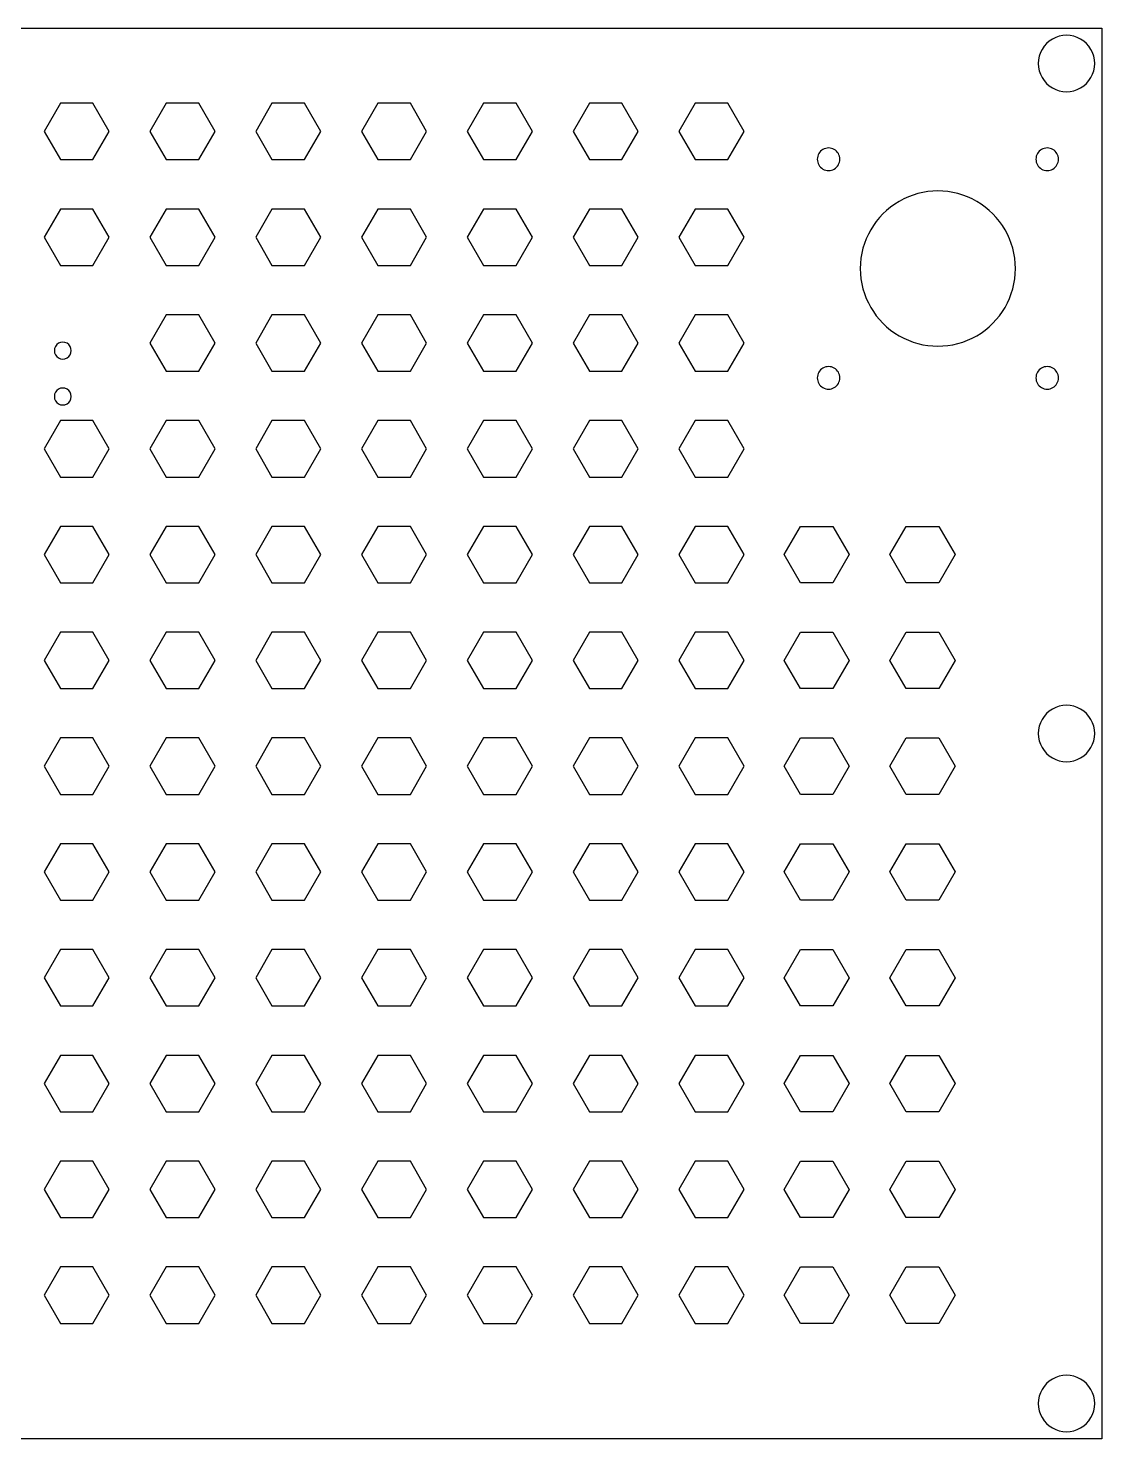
# Model space of a CAD drawing. Extents: x -567 to 567, y -283 to 283.
# Drawn here: x 135 to 567, y -283 to 283 of the extents above; entities that cross this region are included whole.
import ezdxf

# ---------------------------------------------------------------- set-up
doc = ezdxf.new("R2010")
doc.units = 0
doc.layers.add('Shape2DView', color=7, linetype='CONTINUOUS')

msp = doc.modelspace()

# ---------------------------------------------------------------- linework, layer by layer
at = {"layer": 'Shape2DView', "color": 7}
for points in [[(-566.929134, 283.464567), (566.929134, 283.464567), (566.929134, -283.464567)], [(148.397102, 253.31811), (141.849638, 241.979528)], [(161.490331, 253.31811), (148.397102, 253.31811)], [(168.037796, 241.979528), (161.490331, 253.31811)], [(190.916788, 253.31811), (184.369323, 241.979528)], [(204.010016, 253.31811), (190.916788, 253.31811)], [(210.55748, 241.979528), (204.010016, 253.31811)], [(233.436472, 253.31811), (226.889008, 241.979528)], [(246.529701, 253.31811), (233.436472, 253.31811)], [(253.077165, 241.979528), (246.529701, 253.31811)], [(275.956157, 253.31811), (269.408693, 241.979528)], [(289.048819, 253.31811), (275.956157, 253.31811)], [(295.596851, 241.979528), (289.048819, 253.31811)], [(318.475276, 253.31811), (311.927244, 241.979528)], [(331.568504, 253.31811), (318.475276, 253.31811)], [(338.116535, 241.979528), (331.568504, 253.31811)], [(360.99496, 253.31811), (354.44693, 241.979528)], [(374.088189, 253.31811), (360.99496, 253.31811)], [(380.636221, 241.979528), (374.088189, 253.31811)], [(403.514646, 253.31811), (396.966614, 241.979528)], [(416.607874, 253.31811), (403.514646, 253.31811)], [(423.155905, 241.979528), (416.607874, 253.31811)], [(141.849638, 241.979528), (148.397102, 230.640945), (161.490331, 230.640945)], [(161.490331, 230.640945), (168.037796, 241.979528)], [(184.369323, 241.979528), (190.916788, 230.640945), (204.010016, 230.640945)], [(204.010016, 230.640945), (210.55748, 241.979528)], [(226.889008, 241.979528), (233.436472, 230.640945), (246.529701, 230.640945)], [(246.529701, 230.640945), (253.077165, 241.979528)], [(269.408693, 241.979528), (275.956157, 230.640945), (289.048819, 230.640945)], [(289.048819, 230.640945), (295.596851, 241.979528)], [(311.927244, 241.979528), (318.475276, 230.640945), (331.568504, 230.640945)], [(331.568504, 230.640945), (338.116535, 241.979528)], [(354.44693, 241.979528), (360.99496, 230.640945), (374.088189, 230.640945)], [(374.088189, 230.640945), (380.636221, 241.979528)], [(396.966614, 241.979528), (403.514646, 230.640945), (416.607874, 230.640945)], [(416.607874, 230.640945), (423.155905, 241.979528)], [(148.397102, 210.798425), (141.849638, 199.459843)], [(161.490331, 210.798425), (148.397102, 210.798425)], [(168.037796, 199.459843), (161.490331, 210.798425)], [(190.916788, 210.798425), (184.369323, 199.459843)], [(204.010016, 210.798425), (190.916788, 210.798425)], [(210.55748, 199.459843), (204.010016, 210.798425)], [(233.436472, 210.798425), (226.889008, 199.459843)], [(246.529701, 210.798425), (233.436472, 210.798425)], [(253.077165, 199.459843), (246.529701, 210.798425)], [(275.956157, 210.798425), (269.408693, 199.459843)], [(289.048819, 210.798425), (275.956157, 210.798425)], [(295.596851, 199.459843), (289.048819, 210.798425)], [(318.475276, 210.798425), (311.927244, 199.459843)], [(331.568504, 210.798425), (318.475276, 210.798425)], [(338.116535, 199.459843), (331.568504, 210.798425)], [(360.99496, 210.798425), (354.44693, 199.459843)], [(374.088189, 210.798425), (360.99496, 210.798425)], [(380.636221, 199.459843), (374.088189, 210.798425)], [(403.514646, 210.798425), (396.966614, 199.459843)], [(416.607874, 210.798425), (403.514646, 210.798425)], [(423.155905, 199.459843), (416.607874, 210.798425)], [(141.849638, 199.459843), (148.397102, 188.12126), (161.490331, 188.12126)], [(161.490331, 188.12126), (168.037796, 199.459843)], [(184.369323, 199.459843), (190.916788, 188.12126), (204.010016, 188.12126)], [(204.010016, 188.12126), (210.55748, 199.459843)], [(226.889008, 199.459843), (233.436472, 188.12126), (246.529701, 188.12126)], [(246.529701, 188.12126), (253.077165, 199.459843)], [(269.408693, 199.459843), (275.956157, 188.12126), (289.048819, 188.12126)], [(289.048819, 188.12126), (295.596851, 199.459843)], [(311.927244, 199.459843), (318.475276, 188.12126), (331.568504, 188.12126)], [(331.568504, 188.12126), (338.116535, 199.459843)], [(354.44693, 199.459843), (360.99496, 188.12126), (374.088189, 188.12126)], [(374.088189, 188.12126), (380.636221, 199.459843)], [(396.966614, 199.459843), (403.514646, 188.12126), (416.607874, 188.12126)], [(416.607874, 188.12126), (423.155905, 199.459843)], [(190.916788, 168.278741), (184.369323, 156.940157)], [(204.010016, 168.278741), (190.916788, 168.278741)], [(210.55748, 156.940157), (204.010016, 168.278741)], [(233.436472, 168.278741), (226.889008, 156.940157)], [(246.529701, 168.278741), (233.436472, 168.278741)], [(253.077165, 156.940157), (246.529701, 168.278741)], [(275.956157, 168.278741), (269.408693, 156.940157)], [(289.048819, 168.278741), (275.956157, 168.278741)], [(295.596851, 156.940157), (289.048819, 168.278741)], [(318.475276, 168.278741), (311.927244, 156.940157)], [(331.568504, 168.278741), (318.475276, 168.278741)], [(338.116535, 156.940157), (331.568504, 168.278741)], [(360.99496, 168.278741), (354.44693, 156.940157)], [(374.088189, 168.278741), (360.99496, 168.278741)], [(380.636221, 156.940157), (374.088189, 168.278741)], [(403.514646, 168.278741), (396.966614, 156.940157)], [(416.607874, 168.278741), (403.514646, 168.278741)], [(423.155905, 156.940157), (416.607874, 168.278741)], [(184.369323, 156.940157), (190.916788, 145.601575), (204.010016, 145.601575)], [(204.010016, 145.601575), (210.55748, 156.940157)], [(226.889008, 156.940157), (233.436472, 145.601575), (246.529701, 145.601575)], [(246.529701, 145.601575), (253.077165, 156.940157)], [(269.408693, 156.940157), (275.956157, 145.601575), (289.048819, 145.601575)], [(289.048819, 145.601575), (295.596851, 156.940157)], [(311.927244, 156.940157), (318.475276, 145.601575), (331.568504, 145.601575)], [(331.568504, 145.601575), (338.116535, 156.940157)], [(354.44693, 156.940157), (360.99496, 145.601575), (374.088189, 145.601575)], [(374.088189, 145.601575), (380.636221, 156.940157)], [(396.966614, 156.940157), (403.514646, 145.601575), (416.607874, 145.601575)], [(416.607874, 145.601575), (423.155905, 156.940157)], [(148.397102, 125.759055), (141.849638, 114.420473)], [(161.490331, 125.759055), (148.397102, 125.759055)], [(168.037796, 114.420473), (161.490331, 125.759055)], [(190.916788, 125.759055), (184.369323, 114.420473)], [(204.010016, 125.759055), (190.916788, 125.759055)], [(210.55748, 114.420473), (204.010016, 125.759055)], [(233.436472, 125.759055), (226.889008, 114.420473)], [(246.529701, 125.759055), (233.436472, 125.759055)], [(253.077165, 114.420473), (246.529701, 125.759055)], [(275.956157, 125.759055), (269.408693, 114.420473)], [(289.048819, 125.759055), (275.956157, 125.759055)], [(295.596851, 114.420473), (289.048819, 125.759055)], [(318.475276, 125.759055), (311.927244, 114.420473)], [(331.568504, 125.759055), (318.475276, 125.759055)], [(338.116535, 114.420473), (331.568504, 125.759055)], [(360.99496, 125.759055), (354.44693, 114.420473)], [(374.088189, 125.759055), (360.99496, 125.759055)], [(380.636221, 114.420473), (374.088189, 125.759055)], [(403.514646, 125.759055), (396.966614, 114.420473)], [(416.607874, 125.759055), (403.514646, 125.759055)], [(423.155905, 114.420473), (416.607874, 125.759055)], [(141.849638, 114.420473), (148.397102, 103.08189), (161.490331, 103.08189)], [(161.490331, 103.08189), (168.037796, 114.420473)], [(184.369323, 114.420473), (190.916788, 103.08189), (204.010016, 103.08189)], [(204.010016, 103.08189), (210.55748, 114.420473)], [(226.889008, 114.420473), (233.436472, 103.08189), (246.529701, 103.08189)], [(246.529701, 103.08189), (253.077165, 114.420473)], [(269.408693, 114.420473), (275.956157, 103.08189), (289.048819, 103.08189)], [(289.048819, 103.08189), (295.596851, 114.420473)], [(311.927244, 114.420473), (318.475276, 103.08189), (331.568504, 103.08189)], [(331.568504, 103.08189), (338.116535, 114.420473)], [(354.44693, 114.420473), (360.99496, 103.08189), (374.088189, 103.08189)], [(374.088189, 103.08189), (380.636221, 114.420473)], [(396.966614, 114.420473), (403.514646, 103.08189), (416.607874, 103.08189)], [(416.607874, 103.08189), (423.155905, 114.420473)], [(148.397102, 83.23937), (141.849638, 71.900787)], [(161.490331, 83.23937), (148.397102, 83.23937)], [(168.037796, 71.900787), (161.490331, 83.23937)], [(190.916788, 83.23937), (184.369323, 71.900787)], [(204.010016, 83.23937), (190.916788, 83.23937)], [(210.55748, 71.900787), (204.010016, 83.23937)], [(233.436472, 83.23937), (226.889008, 71.900787)], [(246.529701, 83.23937), (233.436472, 83.23937)], [(253.077165, 71.900787), (246.529701, 83.23937)], [(275.956157, 83.23937), (269.408693, 71.900787)], [(289.048819, 83.23937), (275.956157, 83.23937)], [(295.596851, 71.900787), (289.048819, 83.23937)], [(318.475276, 83.23937), (311.927244, 71.900787)], [(331.568504, 83.23937), (318.475276, 83.23937)], [(338.116535, 71.900787), (331.568504, 83.23937)], [(360.99496, 83.23937), (354.44693, 71.900787)], [(374.088189, 83.23937), (360.99496, 83.23937)], [(380.636221, 71.900787), (374.088189, 83.23937)], [(403.514646, 83.23937), (396.966614, 71.900787)], [(416.607874, 83.23937), (403.514646, 83.23937)], [(423.155905, 71.900787), (416.607874, 83.23937)], [(439.231181, 71.900787), (445.779212, 83.23937)], [(445.779212, 83.23937), (458.872441, 83.23937), (465.420472, 71.900787)], [(481.750866, 71.900787), (488.298898, 83.23937)], [(488.298898, 83.23937), (501.392126, 83.23937), (507.940157, 71.900787)], [(141.849638, 71.900787), (148.397102, 60.562205), (161.490331, 60.562205)], [(161.490331, 60.562205), (168.037796, 71.900787)], [(184.369323, 71.900787), (190.916788, 60.562205), (204.010016, 60.562205)], [(204.010016, 60.562205), (210.55748, 71.900787)], [(226.889008, 71.900787), (233.436472, 60.562205), (246.529701, 60.562205)], [(246.529701, 60.562205), (253.077165, 71.900787)], [(269.408693, 71.900787), (275.956157, 60.562205), (289.048819, 60.562205)], [(289.048819, 60.562205), (295.596851, 71.900787)], [(311.927244, 71.900787), (318.475276, 60.562205), (331.568504, 60.562205)], [(331.568504, 60.562205), (338.116535, 71.900787)], [(354.44693, 71.900787), (360.99496, 60.562205), (374.088189, 60.562205)], [(374.088189, 60.562205), (380.636221, 71.900787)], [(396.966614, 71.900787), (403.514646, 60.562205), (416.607874, 60.562205)], [(416.607874, 60.562205), (423.155905, 71.900787)], [(445.779212, 60.562205), (439.231181, 71.900787)], [(465.420472, 71.900787), (458.872441, 60.562205)], [(488.298898, 60.562205), (481.750866, 71.900787)], [(507.940157, 71.900787), (501.392126, 60.562205)], [(458.872441, 60.562205), (445.779212, 60.562205)], [(501.392126, 60.562205), (488.298898, 60.562205)], [(148.397102, 40.719685), (141.849638, 29.381102)], [(161.490331, 40.719685), (148.397102, 40.719685)], [(168.037796, 29.381102), (161.490331, 40.719685)], [(190.916788, 40.719685), (184.369323, 29.381102)], [(204.010016, 40.719685), (190.916788, 40.719685)], [(210.55748, 29.381102), (204.010016, 40.719685)], [(233.436472, 40.719685), (226.889008, 29.381102)], [(246.529701, 40.719685), (233.436472, 40.719685)], [(253.077165, 29.381102), (246.529701, 40.719685)], [(275.956157, 40.719685), (269.408693, 29.381102)], [(289.048819, 40.719685), (275.956157, 40.719685)], [(295.596851, 29.381102), (289.048819, 40.719685)], [(318.475276, 40.719685), (311.927244, 29.381102)], [(331.568504, 40.719685), (318.475276, 40.719685)], [(338.116535, 29.381102), (331.568504, 40.719685)], [(360.99496, 40.719685), (354.44693, 29.381102)], [(374.088189, 40.719685), (360.99496, 40.719685)], [(380.636221, 29.381102), (374.088189, 40.719685)], [(403.514646, 40.719685), (396.966614, 29.381102)], [(416.607874, 40.719685), (403.514646, 40.719685)], [(423.155905, 29.381102), (416.607874, 40.719685)], [(439.231181, 29.381102), (445.779212, 40.719685)], [(445.779212, 40.719685), (458.872441, 40.719685), (465.420472, 29.381102)], [(481.750866, 29.381102), (488.298898, 40.719685)], [(488.298898, 40.719685), (501.392126, 40.719685), (507.940157, 29.381102)], [(141.849638, 29.381102), (148.397102, 18.04252), (161.490331, 18.04252)], [(161.490331, 18.04252), (168.037796, 29.381102)], [(184.369323, 29.381102), (190.916788, 18.04252), (204.010016, 18.04252)], [(204.010016, 18.04252), (210.55748, 29.381102)], [(226.889008, 29.381102), (233.436472, 18.04252), (246.529701, 18.04252)], [(246.529701, 18.04252), (253.077165, 29.381102)], [(269.408693, 29.381102), (275.956157, 18.04252), (289.048819, 18.04252)], [(289.048819, 18.04252), (295.596851, 29.381102)], [(311.927244, 29.381102), (318.475276, 18.04252), (331.568504, 18.04252)], [(331.568504, 18.04252), (338.116535, 29.381102)], [(354.44693, 29.381102), (360.99496, 18.04252), (374.088189, 18.04252)], [(374.088189, 18.04252), (380.636221, 29.381102)], [(396.966614, 29.381102), (403.514646, 18.04252), (416.607874, 18.04252)], [(416.607874, 18.04252), (423.155905, 29.381102)], [(445.779212, 18.04252), (439.231181, 29.381102)], [(465.420472, 29.381102), (458.872441, 18.04252)], [(488.298898, 18.04252), (481.750866, 29.381102)], [(507.940157, 29.381102), (501.392126, 18.04252)], [(458.872441, 18.04252), (445.779212, 18.04252)], [(501.392126, 18.04252), (488.298898, 18.04252)], [(148.397102, -1.8), (141.849638, -13.138582)], [(161.490331, -1.8), (148.397102, -1.8)], [(168.037796, -13.138582), (161.490331, -1.8)], [(190.916788, -1.8), (184.369323, -13.138582)], [(204.010016, -1.8), (190.916788, -1.8)], [(210.55748, -13.138582), (204.010016, -1.8)], [(233.436472, -1.8), (226.889008, -13.138582)], [(246.529701, -1.8), (233.436472, -1.8)], [(253.077165, -13.138582), (246.529701, -1.8)], [(275.956157, -1.8), (269.408693, -13.138582)], [(289.048819, -1.8), (275.956157, -1.8)], [(295.596851, -13.138582), (289.048819, -1.8)], [(318.475276, -1.8), (311.927244, -13.138582)], [(331.568504, -1.8), (318.475276, -1.8)], [(338.116535, -13.138582), (331.568504, -1.8)], [(360.99496, -1.8), (354.44693, -13.138582)], [(374.088189, -1.8), (360.99496, -1.8)], [(380.636221, -13.138582), (374.088189, -1.8)], [(403.514646, -1.8), (396.966614, -13.138582)], [(416.607874, -1.8), (403.514646, -1.8)], [(423.155905, -13.138582), (416.607874, -1.8)], [(439.231181, -13.138582), (445.779212, -1.8)], [(445.779212, -1.8), (458.872441, -1.8), (465.420472, -13.138582)], [(481.750866, -13.138582), (488.298898, -1.8)], [(488.298898, -1.8), (501.392126, -1.8), (507.940157, -13.138582)], [(141.849638, -13.138582), (148.397102, -24.477166), (161.490331, -24.477166)], [(161.490331, -24.477166), (168.037796, -13.138582)], [(184.369323, -13.138582), (190.916788, -24.477166), (204.010016, -24.477166)], [(204.010016, -24.477166), (210.55748, -13.138582)], [(226.889008, -13.138582), (233.436472, -24.477166), (246.529701, -24.477166)], [(246.529701, -24.477166), (253.077165, -13.138582)], [(269.408693, -13.138582), (275.956157, -24.477166), (289.048819, -24.477166)], [(289.048819, -24.477166), (295.596851, -13.138582)], [(311.927244, -13.138582), (318.475276, -24.477166), (331.568504, -24.477166)], [(331.568504, -24.477166), (338.116535, -13.138582)], [(354.44693, -13.138582), (360.99496, -24.477166), (374.088189, -24.477166)], [(374.088189, -24.477166), (380.636221, -13.138582)], [(396.966614, -13.138582), (403.514646, -24.477166), (416.607874, -24.477166)], [(416.607874, -24.477166), (423.155905, -13.138582)], [(445.779212, -24.477166), (439.231181, -13.138582)], [(465.420472, -13.138582), (458.872441, -24.477166)], [(488.298898, -24.477166), (481.750866, -13.138582)], [(507.940157, -13.138582), (501.392126, -24.477166)], [(458.872441, -24.477166), (445.779212, -24.477166)], [(501.392126, -24.477166), (488.298898, -24.477166)], [(148.397102, -44.319685), (141.849638, -55.658268)], [(161.490331, -44.319685), (148.397102, -44.319685)], [(168.037796, -55.658268), (161.490331, -44.319685)], [(190.916788, -44.319685), (184.369323, -55.658268)], [(204.010016, -44.319685), (190.916788, -44.319685)], [(210.55748, -55.658268), (204.010016, -44.319685)], [(233.436472, -44.319685), (226.889008, -55.658268)], [(246.529701, -44.319685), (233.436472, -44.319685)], [(253.077165, -55.658268), (246.529701, -44.319685)], [(275.956157, -44.319685), (269.408693, -55.658268)], [(289.048819, -44.319685), (275.956157, -44.319685)], [(295.596851, -55.658268), (289.048819, -44.319685)], [(318.475276, -44.319685), (311.927244, -55.658268)], [(331.568504, -44.319685), (318.475276, -44.319685)], [(338.116535, -55.658268), (331.568504, -44.319685)], [(360.99496, -44.319685), (354.44693, -55.658268)], [(374.088189, -44.319685), (360.99496, -44.319685)], [(380.636221, -55.658268), (374.088189, -44.319685)], [(403.514646, -44.319685), (396.966614, -55.658268)], [(416.607874, -44.319685), (403.514646, -44.319685)], [(423.155905, -55.658268), (416.607874, -44.319685)], [(439.231181, -55.658268), (445.779212, -44.319685)], [(445.779212, -44.319685), (458.872441, -44.319685), (465.420472, -55.658268)], [(481.750866, -55.658268), (488.298898, -44.319685)], [(488.298898, -44.319685), (501.392126, -44.319685), (507.940157, -55.658268)], [(141.849638, -55.658268), (148.397102, -66.99685), (161.490331, -66.99685)], [(161.490331, -66.99685), (168.037796, -55.658268)], [(184.369323, -55.658268), (190.916788, -66.99685), (204.010016, -66.99685)], [(204.010016, -66.99685), (210.55748, -55.658268)], [(226.889008, -55.658268), (233.436472, -66.99685), (246.529701, -66.99685)], [(246.529701, -66.99685), (253.077165, -55.658268)], [(269.408693, -55.658268), (275.956157, -66.99685), (289.048819, -66.99685)], [(289.048819, -66.99685), (295.596851, -55.658268)], [(311.927244, -55.658268), (318.475276, -66.99685), (331.568504, -66.99685)], [(331.568504, -66.99685), (338.116535, -55.658268)], [(354.44693, -55.658268), (360.99496, -66.99685), (374.088189, -66.99685)], [(374.088189, -66.99685), (380.636221, -55.658268)], [(396.966614, -55.658268), (403.514646, -66.99685), (416.607874, -66.99685)], [(416.607874, -66.99685), (423.155905, -55.658268)], [(445.779212, -66.99685), (439.231181, -55.658268)], [(465.420472, -55.658268), (458.872441, -66.99685)], [(488.298898, -66.99685), (481.750866, -55.658268)], [(507.940157, -55.658268), (501.392126, -66.99685)], [(458.872441, -66.99685), (445.779212, -66.99685)], [(501.392126, -66.99685), (488.298898, -66.99685)], [(148.397102, -86.83937), (141.849638, -98.177953)], [(161.490331, -86.83937), (148.397102, -86.83937)], [(168.037796, -98.177953), (161.490331, -86.83937)], [(190.916788, -86.83937), (184.369323, -98.177953)], [(204.010016, -86.83937), (190.916788, -86.83937)], [(210.55748, -98.177953), (204.010016, -86.83937)], [(233.436472, -86.83937), (226.889008, -98.177953)], [(246.529701, -86.83937), (233.436472, -86.83937)], [(253.077165, -98.177953), (246.529701, -86.83937)], [(275.956157, -86.83937), (269.408693, -98.177953)], [(289.048819, -86.83937), (275.956157, -86.83937)], [(295.596851, -98.177953), (289.048819, -86.83937)], [(318.475276, -86.83937), (311.927244, -98.177953)], [(331.568504, -86.83937), (318.475276, -86.83937)], [(338.116535, -98.177953), (331.568504, -86.83937)], [(360.99496, -86.83937), (354.44693, -98.177953)], [(374.088189, -86.83937), (360.99496, -86.83937)], [(380.636221, -98.177953), (374.088189, -86.83937)], [(403.514646, -86.83937), (396.966614, -98.177953)], [(416.607874, -86.83937), (403.514646, -86.83937)], [(423.155905, -98.177953), (416.607874, -86.83937)], [(439.231181, -98.177953), (445.779212, -86.83937)], [(445.779212, -86.83937), (458.872441, -86.83937), (465.420472, -98.177953)], [(481.750866, -98.177953), (488.298898, -86.83937)], [(488.298898, -86.83937), (501.392126, -86.83937), (507.940157, -98.177953)], [(141.849638, -98.177953), (148.397102, -109.516535), (161.490331, -109.516535)], [(161.490331, -109.516535), (168.037796, -98.177953)], [(184.369323, -98.177953), (190.916788, -109.516535), (204.010016, -109.516535)], [(204.010016, -109.516535), (210.55748, -98.177953)], [(226.889008, -98.177953), (233.436472, -109.516535), (246.529701, -109.516535)], [(246.529701, -109.516535), (253.077165, -98.177953)], [(269.408693, -98.177953), (275.956157, -109.516535), (289.048819, -109.516535)], [(289.048819, -109.516535), (295.596851, -98.177953)], [(311.927244, -98.177953), (318.475276, -109.516535), (331.568504, -109.516535)], [(331.568504, -109.516535), (338.116535, -98.177953)], [(354.44693, -98.177953), (360.99496, -109.516535), (374.088189, -109.516535)], [(374.088189, -109.516535), (380.636221, -98.177953)], [(396.966614, -98.177953), (403.514646, -109.516535), (416.607874, -109.516535)], [(416.607874, -109.516535), (423.155905, -98.177953)], [(445.779212, -109.516535), (439.231181, -98.177953)], [(465.420472, -98.177953), (458.872441, -109.516535)], [(488.298898, -109.516535), (481.750866, -98.177953)], [(507.940157, -98.177953), (501.392126, -109.516535)], [(458.872441, -109.516535), (445.779212, -109.516535)], [(501.392126, -109.516535), (488.298898, -109.516535)], [(148.397102, -129.359055), (141.849638, -140.697637)], [(161.490331, -129.359055), (148.397102, -129.359055)], [(168.037796, -140.697637), (161.490331, -129.359055)], [(190.916788, -129.359055), (184.369323, -140.697637)], [(204.010016, -129.359055), (190.916788, -129.359055)], [(210.55748, -140.697637), (204.010016, -129.359055)], [(233.436472, -129.359055), (226.889008, -140.697637)], [(246.529701, -129.359055), (233.436472, -129.359055)], [(253.077165, -140.697637), (246.529701, -129.359055)], [(275.956157, -129.359055), (269.408693, -140.697637)], [(289.048819, -129.359055), (275.956157, -129.359055)], [(295.596851, -140.697637), (289.048819, -129.359055)], [(318.475276, -129.359055), (311.927244, -140.697637)], [(331.568504, -129.359055), (318.475276, -129.359055)], [(338.116535, -140.697637), (331.568504, -129.359055)], [(360.99496, -129.359055), (354.44693, -140.697637)], [(374.088189, -129.359055), (360.99496, -129.359055)], [(380.636221, -140.697637), (374.088189, -129.359055)], [(403.514646, -129.359055), (396.966614, -140.697637)], [(416.607874, -129.359055), (403.514646, -129.359055)], [(423.155905, -140.697637), (416.607874, -129.359055)], [(439.231181, -140.697637), (445.779212, -129.359055)], [(445.779212, -129.359055), (458.872441, -129.359055), (465.420472, -140.697637)], [(481.750866, -140.697637), (488.298898, -129.359055)], [(488.298898, -129.359055), (501.392126, -129.359055), (507.940157, -140.697637)], [(141.849638, -140.697637), (148.397102, -152.036221), (161.490331, -152.036221)], [(161.490331, -152.036221), (168.037796, -140.697637)], [(184.369323, -140.697637), (190.916788, -152.036221), (204.010016, -152.036221)], [(204.010016, -152.036221), (210.55748, -140.697637)], [(226.889008, -140.697637), (233.436472, -152.036221), (246.529701, -152.036221)], [(246.529701, -152.036221), (253.077165, -140.697637)], [(269.408693, -140.697637), (275.956157, -152.036221), (289.048819, -152.036221)], [(289.048819, -152.036221), (295.596851, -140.697637)], [(311.927244, -140.697637), (318.475276, -152.036221), (331.568504, -152.036221)], [(331.568504, -152.036221), (338.116535, -140.697637)], [(354.44693, -140.697637), (360.99496, -152.036221), (374.088189, -152.036221)], [(374.088189, -152.036221), (380.636221, -140.697637)], [(396.966614, -140.697637), (403.514646, -152.036221), (416.607874, -152.036221)], [(416.607874, -152.036221), (423.155905, -140.697637)], [(445.779212, -152.036221), (439.231181, -140.697637)], [(465.420472, -140.697637), (458.872441, -152.036221)], [(488.298898, -152.036221), (481.750866, -140.697637)], [(507.940157, -140.697637), (501.392126, -152.036221)], [(458.872441, -152.036221), (445.779212, -152.036221)], [(501.392126, -152.036221), (488.298898, -152.036221)], [(148.397102, -171.87874), (141.849638, -183.217323)], [(161.490331, -171.87874), (148.397102, -171.87874)], [(168.037796, -183.217323), (161.490331, -171.87874)], [(190.916788, -171.87874), (184.369323, -183.217323)], [(204.010016, -171.87874), (190.916788, -171.87874)], [(210.55748, -183.217323), (204.010016, -171.87874)], [(233.436472, -171.87874), (226.889008, -183.217323)], [(246.529701, -171.87874), (233.436472, -171.87874)], [(253.077165, -183.217323), (246.529701, -171.87874)], [(275.956157, -171.87874), (269.408693, -183.217323)], [(289.048819, -171.87874), (275.956157, -171.87874)], [(295.596851, -183.217323), (289.048819, -171.87874)], [(318.475276, -171.87874), (311.927244, -183.217323)], [(331.568504, -171.87874), (318.475276, -171.87874)], [(338.116535, -183.217323), (331.568504, -171.87874)], [(360.99496, -171.87874), (354.44693, -183.217323)], [(374.088189, -171.87874), (360.99496, -171.87874)], [(380.636221, -183.217323), (374.088189, -171.87874)], [(403.514646, -171.87874), (396.966614, -183.217323)], [(416.607874, -171.87874), (403.514646, -171.87874)], [(423.155905, -183.217323), (416.607874, -171.87874)], [(439.231181, -183.217323), (445.779212, -171.87874)], [(445.779212, -171.87874), (458.872441, -171.87874), (465.420472, -183.217323)], [(481.750866, -183.217323), (488.298898, -171.87874)], [(488.298898, -171.87874), (501.392126, -171.87874), (507.940157, -183.217323)], [(141.849638, -183.217323), (148.397102, -194.555905), (161.490331, -194.555905)], [(161.490331, -194.555905), (168.037796, -183.217323)], [(184.369323, -183.217323), (190.916788, -194.555905), (204.010016, -194.555905)], [(204.010016, -194.555905), (210.55748, -183.217323)], [(226.889008, -183.217323), (233.436472, -194.555905), (246.529701, -194.555905)], [(246.529701, -194.555905), (253.077165, -183.217323)], [(269.408693, -183.217323), (275.956157, -194.555905), (289.048819, -194.555905)], [(289.048819, -194.555905), (295.596851, -183.217323)], [(311.927244, -183.217323), (318.475276, -194.555905), (331.568504, -194.555905)], [(331.568504, -194.555905), (338.116535, -183.217323)], [(354.44693, -183.217323), (360.99496, -194.555905), (374.088189, -194.555905)], [(374.088189, -194.555905), (380.636221, -183.217323)], [(396.966614, -183.217323), (403.514646, -194.555905), (416.607874, -194.555905)], [(416.607874, -194.555905), (423.155905, -183.217323)], [(445.779212, -194.555905), (439.231181, -183.217323)], [(465.420472, -183.217323), (458.872441, -194.555905)], [(488.298898, -194.555905), (481.750866, -183.217323)], [(507.940157, -183.217323), (501.392126, -194.555905)], [(458.872441, -194.555905), (445.779212, -194.555905)], [(501.392126, -194.555905), (488.298898, -194.555905)], [(148.397102, -214.398425), (141.849638, -225.737008)], [(161.490331, -214.398425), (148.397102, -214.398425)], [(168.037796, -225.737008), (161.490331, -214.398425)], [(190.916788, -214.398425), (184.369323, -225.737008)], [(204.010016, -214.398425), (190.916788, -214.398425)], [(210.55748, -225.737008), (204.010016, -214.398425)], [(233.436472, -214.398425), (226.889008, -225.737008)], [(246.529701, -214.398425), (233.436472, -214.398425)], [(253.077165, -225.737008), (246.529701, -214.398425)], [(275.956157, -214.398425), (269.408693, -225.737008)], [(289.048819, -214.398425), (275.956157, -214.398425)], [(295.596851, -225.737008), (289.048819, -214.398425)], [(318.475276, -214.398425), (311.927244, -225.737008)], [(331.568504, -214.398425), (318.475276, -214.398425)], [(338.116535, -225.737008), (331.568504, -214.398425)], [(360.99496, -214.398425), (354.44693, -225.737008)], [(374.088189, -214.398425), (360.99496, -214.398425)], [(380.636221, -225.737008), (374.088189, -214.398425)], [(403.514646, -214.398425), (396.966614, -225.737008)], [(416.607874, -214.398425), (403.514646, -214.398425)], [(423.155905, -225.737008), (416.607874, -214.398425)], [(439.231181, -225.737008), (445.779212, -214.398425)], [(445.779212, -214.398425), (458.872441, -214.398425), (465.420472, -225.737008)], [(481.750866, -225.737008), (488.298898, -214.398425)], [(488.298898, -214.398425), (501.392126, -214.398425), (507.940157, -225.737008)], [(141.849638, -225.737008), (148.397102, -237.07559), (161.490331, -237.07559)], [(161.490331, -237.07559), (168.037796, -225.737008)], [(184.369323, -225.737008), (190.916788, -237.07559), (204.010016, -237.07559)], [(204.010016, -237.07559), (210.55748, -225.737008)], [(226.889008, -225.737008), (233.436472, -237.07559), (246.529701, -237.07559)], [(246.529701, -237.07559), (253.077165, -225.737008)], [(269.408693, -225.737008), (275.956157, -237.07559), (289.048819, -237.07559)], [(289.048819, -237.07559), (295.596851, -225.737008)], [(311.927244, -225.737008), (318.475276, -237.07559), (331.568504, -237.07559)], [(331.568504, -237.07559), (338.116535, -225.737008)], [(354.44693, -225.737008), (360.99496, -237.07559), (374.088189, -237.07559)], [(374.088189, -237.07559), (380.636221, -225.737008)], [(396.966614, -225.737008), (403.514646, -237.07559), (416.607874, -237.07559)], [(416.607874, -237.07559), (423.155905, -225.737008)], [(445.779212, -237.07559), (439.231181, -225.737008)], [(465.420472, -225.737008), (458.872441, -237.07559)], [(488.298898, -237.07559), (481.750866, -225.737008)], [(507.940157, -225.737008), (501.392126, -237.07559)], [(458.872441, -237.07559), (445.779212, -237.07559)], [(501.392126, -237.07559), (488.298898, -237.07559)], [(566.929134, -283.464567), (-566.929134, -283.464567)]]:
    msp.add_lwpolyline(points, dxfattribs=at)
for points in [[(564.094488, 269.291339)], [(461.661732, 230.798834)], [(549.535748, 230.798834)], [(532.24441, 186.861827)], [(152.775212, 153.884976)], [(461.661732, 142.924819)], [(549.535748, 142.924819)], [(152.775212, 135.447874)], [(564.094488, 0)], [(564.094488, -269.291338)]]:
    msp.add_lwpolyline(points, close=True, dxfattribs=at)
for points in [[(547.086614, 279.110839), (543.578445, 277.085396), (541.417323, 273.342224), (541.417323, 269.291339)], [(558.425197, 279.110839), (554.917027, 281.136282), (550.594784, 281.136282), (547.086614, 279.110839)], [(564.094488, 269.291339), (564.094488, 273.342224), (561.933366, 277.085396), (558.425197, 279.110839)], [(541.417323, 269.291339), (541.417323, 265.240453), (543.578445, 261.497281), (547.086614, 259.471838)], [(558.425197, 259.471838), (561.933366, 261.497281), (564.094488, 265.240453), (564.094488, 269.291339)], [(547.086614, 259.471838), (550.594784, 257.446395), (554.917027, 257.446395), (558.425197, 259.471838)], [(454.858583, 234.726634), (453.455315, 233.916457), (452.590866, 232.419188), (452.590866, 230.798834)], [(459.394016, 234.726634), (457.990748, 235.536812), (456.26185, 235.536812), (454.858583, 234.726634)], [(461.661732, 230.798834), (461.661732, 232.419188), (460.797283, 233.916457), (459.394016, 234.726634)], [(542.732599, 234.726634), (541.329331, 233.916457), (540.464882, 232.419188), (540.464882, 230.798834)], [(547.268032, 234.726634), (545.864764, 235.536812), (544.135867, 235.536812), (542.732599, 234.726634)], [(549.535748, 230.798834), (549.535748, 232.419188), (548.6713, 233.916457), (547.268032, 234.726634)], [(452.590866, 230.798834), (452.590866, 229.17848), (453.455315, 227.681211), (454.858583, 226.871034)], [(454.858583, 226.871034), (456.26185, 226.060857), (457.990748, 226.060857), (459.394016, 226.871034)], [(459.394016, 226.871034), (460.797283, 227.681211), (461.661732, 229.17848), (461.661732, 230.798834)], [(540.464882, 230.798834), (540.464882, 229.17848), (541.329331, 227.681211), (542.732599, 226.871034)], [(542.732599, 226.871034), (544.135867, 226.060857), (545.864764, 226.060857), (547.268032, 226.871034)], [(547.268032, 226.871034), (548.6713, 227.681211), (549.535748, 229.17848), (549.535748, 230.798834)], [(516.653858, 213.865453), (507.006392, 219.435421), (495.120223, 219.435421), (485.472756, 213.865453)], [(485.472756, 213.865453), (475.825289, 208.295486), (469.882205, 198.001761), (469.882205, 186.861827)], [(532.244409, 186.861827), (532.244409, 198.001761), (526.301325, 208.295486), (516.653858, 213.865453)], [(469.882205, 186.861827), (469.882205, 175.721892), (475.82529, 165.428167), (485.472756, 159.8582)], [(516.653858, 159.8582), (526.301325, 165.428167), (532.24441, 175.721892), (532.24441, 186.861827)], [(485.472756, 159.8582), (495.120223, 154.288232), (507.006392, 154.288232), (516.653858, 159.8582)], [(147.67285, 156.830826), (146.620399, 156.223193), (145.972063, 155.100242), (145.972063, 153.884976)], [(145.972063, 153.884976), (145.972063, 152.66971), (146.620399, 151.546759), (147.67285, 150.939126)], [(151.074425, 156.830826), (150.021974, 157.438459), (148.725301, 157.438459), (147.67285, 156.830826)], [(152.775212, 153.884976), (152.775212, 155.100242), (152.126876, 156.223193), (151.074425, 156.830826)], [(151.074425, 150.939126), (152.126876, 151.546759), (152.775212, 152.66971), (152.775212, 153.884976)], [(147.67285, 150.939126), (148.725301, 150.331493), (150.021974, 150.331493), (151.074425, 150.939126)], [(459.394016, 146.852619), (457.990748, 147.662796), (456.26185, 147.662796), (454.858583, 146.852619)], [(547.268032, 146.852619), (545.864764, 147.662796), (544.135867, 147.662796), (542.732599, 146.852619)], [(454.858583, 146.852619), (453.455315, 146.042442), (452.590866, 144.545173), (452.590866, 142.924819)], [(452.590866, 142.924819), (452.590866, 141.304465), (453.455315, 139.807196), (454.858583, 138.997019)], [(461.661732, 142.924819), (461.661732, 144.545173), (460.797283, 146.042442), (459.394016, 146.852619)], [(459.394016, 138.997019), (460.797283, 139.807196), (461.661732, 141.304465), (461.661732, 142.924819)], [(542.732599, 146.852619), (541.329331, 146.042442), (540.464882, 144.545173), (540.464882, 142.924819)], [(540.464882, 142.924819), (540.464882, 141.304465), (541.329331, 139.807196), (542.732599, 138.997019)], [(549.535748, 142.924819), (549.535748, 144.545173), (548.6713, 146.042442), (547.268032, 146.852619)], [(547.268032, 138.997019), (548.6713, 139.807196), (549.535748, 141.304465), (549.535748, 142.924819)], [(147.67285, 138.393724), (146.620399, 137.786091), (145.972063, 136.663139), (145.972063, 135.447874)], [(151.074425, 138.393724), (150.021974, 139.001357), (148.725301, 139.001357), (147.67285, 138.393724)], [(152.775212, 135.447874), (152.775212, 136.663139), (152.126876, 137.786091), (151.074425, 138.393724)], [(454.858583, 138.997019), (456.26185, 138.186842), (457.990748, 138.186842), (459.394016, 138.997019)], [(542.732599, 138.997019), (544.135867, 138.186842), (545.864764, 138.186842), (547.268032, 138.997019)], [(145.972063, 135.447874), (145.972063, 134.232608), (146.620399, 133.109656), (147.67285, 132.502024)], [(147.67285, 132.502024), (148.725301, 131.894391), (150.021974, 131.894391), (151.074425, 132.502024)], [(151.074425, 132.502024), (152.126876, 133.109656), (152.775212, 134.232608), (152.775212, 135.447874)], [(558.425197, 9.819501), (554.917027, 11.844943), (550.594784, 11.844943), (547.086614, 9.819501)], [(547.086614, 9.819501), (543.578445, 7.794058), (541.417323, 4.050885), (541.417323, 0)], [(564.094488, 0), (564.094488, 4.050885), (561.933366, 7.794058), (558.425197, 9.819501)], [(541.417323, 0), (541.417323, -4.050885), (543.578445, -7.794058), (547.086614, -9.8195)], [(558.425197, -9.8195), (561.933366, -7.794058), (564.094488, -4.050885), (564.094488, 0)], [(547.086614, -9.8195), (550.594784, -11.844943), (554.917027, -11.844943), (558.425197, -9.8195)], [(547.086614, -259.471838), (543.578445, -261.497281), (541.417323, -265.240453), (541.417323, -269.291338)], [(558.425197, -259.471838), (554.917027, -257.446395), (550.594784, -257.446395), (547.086614, -259.471838)], [(564.094488, -269.291338), (564.094488, -265.240453), (561.933366, -261.497281), (558.425197, -259.471838)], [(541.417323, -269.291338), (541.417323, -273.342224), (543.578445, -277.085396), (547.086614, -279.110839)], [(558.425197, -279.110839), (561.933366, -277.085396), (564.094488, -273.342224), (564.094488, -269.291338)], [(547.086614, -279.110839), (550.594784, -281.136282), (554.917027, -281.136282), (558.425197, -279.110839)]]:
    msp.add_open_spline(points, degree=3, dxfattribs=at)

doc.saveas('drawing.dxf')
